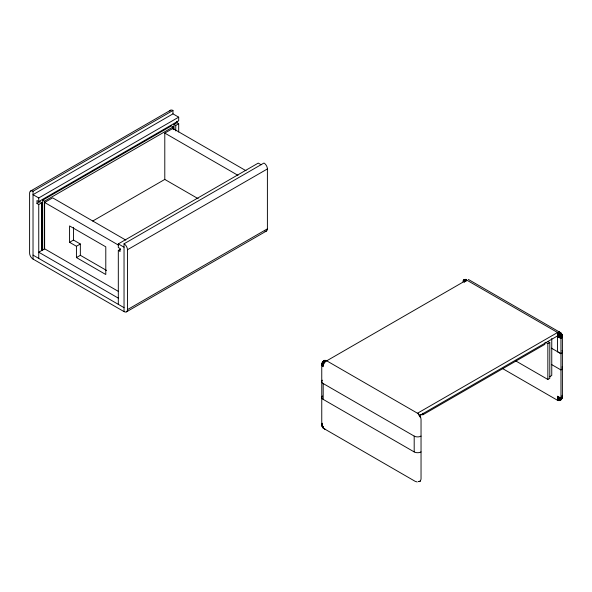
<?xml version="1.0" encoding="UTF-8"?>
<svg xmlns="http://www.w3.org/2000/svg" width="592" height="592" viewBox="0 0 592 592"><rect width="100%" height="100%" fill="white"/><g stroke="black" fill="none" stroke-linecap="round" stroke-linejoin="round"><path stroke-width="0.89" d="M38.754 258.415L38.746 204.514L36.985 203.5L36.985 200.555L38.746 201.576L178.688 120.783L178.688 117.164L172.968 113.864L33.026 194.657L38.746 197.957L178.688 117.164M502.497 368.52L557.546 400.31L559.973 400.555L560.979 398.335L560.95 337.914A4.803 2.775 0 0 0 560.95 333.992M463.122 281.947C461.967 278.751 469.833 279.061 463.832 279.942L464.735 281.274M561.401 334.761A4.847 2.797 0 0 1 560.979 338.446L557.546 336.471L557.908 332.23M323.291 361.86L324.534 360.373L326.621 360.765L417.715 413.364L419.328 414.814L420.579 416.99L421.038 419.24L421.038 479.128L420.335 481.126L418.374 481.54M560.972 338.313L557.546 336.471L558.545 333.081A1.243 0.718 0 0 0 558.545 332.208L558.36 332.09M560.964 338.202L557.546 336.471L559.018 333.459A1.85 1.066 0 0 0 559.018 332.164L558.796 332.016M557.442 336.404L559.477 333.888A2.42 1.399 0 0 0 559.477 332.193L559.211 332.023M464.757 279.439L463.58 280.231L464.572 281.459M419.084 481.681L420.586 480.837M558.13 400.414L557.442 396.292L557.442 400.244M560.861 333.533A4.684 2.701 0 0 1 560.861 337.359L560.95 337.914L557.546 336.471L559.891 334.362A2.945 1.702 0 0 0 559.891 332.297L468.339 279.439M326.17 360.535L326.259 361.113M323.669 361.009L323.276 361.268A4.196 2.42 0 0 0 323.276 364.213L323.654 364.457M323.461 361.364L323.054 361.631A4.477 2.583 0 0 0 323.054 364.776L323.447 365.035M324.194 360.521L323.558 360.957A3.841 2.22 0 0 0 323.558 363.658L323.913 363.888M324.534 360.373L324.268 360.543A2.945 1.702 0 0 0 324.268 362.615L324.564 362.807M324.904 360.306L324.69 360.439A2.42 1.399 0 0 0 324.69 362.141L324.949 362.311M325.311 360.306L325.141 360.417A1.85 1.066 0 0 0 325.141 361.712L325.363 361.86M325.733 360.387L325.615 360.461A1.243 0.718 0 0 0 325.615 361.335L325.8 361.453M418.063 413.586L420.172 417.205L420.579 416.99M118.615 291.53L44.629 248.818L38.761 252.207L118.311 298.131M30.606 191.024L170.54 110.23M124.039 311.607L124.039 243.808L263.973 163.015A4.847 2.797 60 0 1 267.399 168.949L267.399 228.838L127.458 309.631A4.847 2.797 60 0 1 124.039 311.607L33.026 259.067A4.847 2.797 60 0 1 29.6 253.132L29.6 193.244A4.847 2.797 60 0 1 33.026 191.268L172.968 110.467L172.968 113.864M36.985 203.5L40.123 201.687L41.884 202.708L41.884 250.386M42.661 250.468L42.661 200.222L171.451 125.867L173.212 126.88L173.212 129.633M173.996 128.967L173.996 124.394L176.927 122.699L178.688 123.721L178.688 131.972M38.746 204.514L41.884 202.708M42.661 200.222L44.422 201.236L173.212 126.88M173.996 124.394L175.757 125.415L178.688 123.721M44.629 248.818L44.622 202.479L52.644 197.846L125.844 240.108M92.7 221.053L164.791 179.428L164.791 133.096L172.82 128.464L246.013 170.725M69.575 242.313L76.435 246.272L76.435 257.572L105.79 274.518L105.79 246.834L69.575 225.929L69.575 242.313L73.489 240.056L80.349 244.008L80.349 255.307L106.53 270.426M76.435 246.272L80.349 244.008M76.435 257.572L80.349 255.307M118.311 304.347L118.311 250.446L120.072 251.467L120.072 248.529L118.311 247.508L118.311 243.897L258.253 163.096L261.116 164.754M118.311 250.446L120.657 249.091M127.458 309.631L127.458 249.743L267.399 168.949M126.459 311.851L266.4 231.058M419.217 415.769L557.553 335.901L557.553 332.512L417.501 413.238M548.14 341.762L549.798 342.502L549.798 378.318L547.844 379.45L515.861 360.987M560.868 337.447L557.546 336.471L560.269 334.872A3.419 1.976 0 0 0 560.269 332.467M420.387 414.718L422.999 414.718L544.832 344.374L544.832 342.872M545.447 342.243L547.844 343.626L549.798 342.502M549.702 376.682L551.759 375.491L551.759 338.506M419.957 416.613L420.335 416.413M465.075 279.394L465.408 280.978M465.423 279.424L465.763 281.274M465.786 279.535L466.015 281.326M561.105 333.377A4.477 2.583 0 0 1 561.105 336.522L557.546 336.471L560.602 335.412A3.841 2.22 0 0 0 560.602 332.711L559.595 332.097M557.546 336.471L560.883 335.96A4.196 2.42 0 0 0 560.883 333.015L560.506 332.771M417.234 481.977L415.162 481.326L323.558 428.364A3.841 2.22 0 0 1 322.899 426.44M466.104 279.742L557.553 332.512M466.659 280.031L326.717 360.824M557.442 351.655L560.979 353.698A4.847 2.797 0 0 0 562.03 350.649M557.546 400.31L557.546 396.359L560.979 398.335A4.847 2.797 0 0 0 562.03 395.286M551.426 348.177L560.979 353.698M164.791 133.096L237.991 175.358M551.426 364.45L560.979 369.97A4.847 2.797 0 0 0 562.03 366.922M164.791 179.428L198.209 198.72M118.311 243.897L124.039 247.197M44.622 202.479L118.615 245.199M323.18 383.535L414.193 436.097A4.847 2.797 0 0 0 421.038 436.097M322.411 395.996A4.847 2.797 0 0 0 323.18 399.378L414.193 451.918A4.847 2.797 0 0 0 421.038 451.918M33.026 255.108L124.039 307.655M557.59 400.31L557.546 396.359L560.972 398.46M557.708 400.392L557.546 396.359L560.964 398.586M557.442 332.445L559.625 334.532L560.861 337.359M324.216 363.34L323.891 363.125A3.419 1.976 0 0 1 323.891 360.72M323.447 427.949L323.054 427.69A4.477 2.583 0 0 1 322.285 425.448M324.949 429.052L324.69 428.882A2.42 1.399 0 0 1 324.268 428.393M323.654 428.305L323.276 428.06A4.196 2.42 0 0 1 322.411 426.58M324.564 428.971L324.268 428.778A2.945 1.702 0 0 1 323.883 428.393M558.707 400.451A1.243 0.718 0 0 1 558.545 400.614L557.546 396.359L560.95 398.838A3.419 1.976 0 0 1 560.269 400.355L557.546 396.359L557.842 400.466M463.233 280.993L464.557 282.169M559.159 400.547A1.85 1.066 0 0 1 559.018 400.658L557.546 396.359L560.861 399.297A4.684 2.701 0 0 0 562.074 396.684M463.366 280.593L464.639 281.925M559.647 400.481A2.42 1.399 0 0 1 559.477 400.629L557.546 396.359L560.705 399.711L561.105 399.445A4.477 2.583 0 0 0 561.993 397.535M560.476 399.274A2.945 1.702 0 0 1 559.891 400.532L557.546 396.359L560.52 400.051L560.883 399.807A4.196 2.42 0 0 0 561.431 397.41M557.546 396.359L560.269 400.34L560.602 400.118A3.841 2.22 0 0 0 561.394 398.764M464.128 279.727L464.935 281.126M464.461 279.579L465.157 281.03M562.4 336.471L562.4 396.359M557.546 332.512L557.546 351.722M547.844 343.626L547.844 379.45M422.999 413.209L422.999 414.718M414.193 436.097L414.193 451.918M323.18 399.378L323.18 383.557A4.847 2.797 0 0 1 322.411 380.182M321.759 364.716L321.759 424.605M176.927 121.234L176.927 122.699M175.757 125.415L175.757 130.913M73.489 227.306L73.489 240.056M44.422 201.236L44.422 248.921M41.684 202.819L41.684 250.497M38.746 197.957L38.746 201.576M33.026 191.268L33.026 259.067M169.8 111.081A4.847 2.797 60 0 1 172.968 110.467M267.399 228.838A4.847 2.797 60 0 1 264.861 231.191M124.039 243.808A4.847 2.797 60 0 1 127.458 249.743M562.193 396.159A4.803 2.775 0 0 1 560.95 398.838M559.951 399.963A2.42 1.399 0 0 1 559.788 400.318M323.299 427.542A4.684 2.701 0 0 1 322.285 424.597M323.21 427.084A4.803 2.775 0 0 1 322.448 423.739M323.18 366.692A4.847 2.797 0 0 1 322.411 363.318M323.18 426.58A4.847 2.797 0 0 1 322.411 423.206M323.299 365.604A4.684 2.701 0 0 1 323.306 361.779M323.21 366.159A4.803 2.775 0 0 1 322.448 362.815M323.891 428.608A3.419 1.976 0 0 1 323.639 428.393M323.447 428.157A3.419 1.976 0 0 1 323.21 427.661"/></g></svg>
